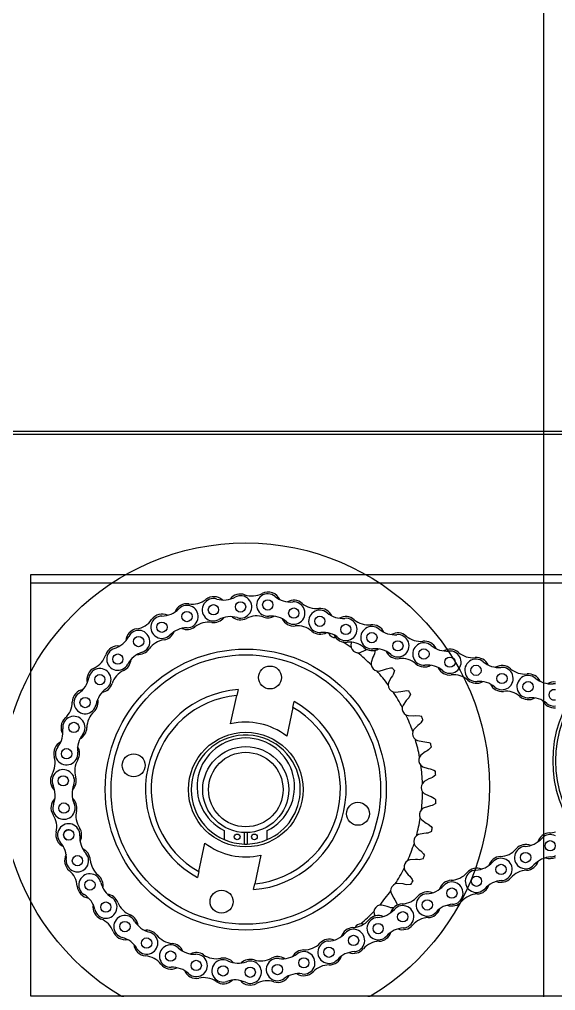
# Model space of a CAD drawing. Header units: millimetres. Extents: x 4754612 to 5801174, y 2368242 to 2777223.
# Drawn here: x 5040032.8 to 5040166.3, y 2582960.3 to 2583202.2 of the extents above; entities that cross this region are included whole.
import ezdxf

# ---------------------------------------------------------------- set-up
doc = ezdxf.new("R2010")
doc.units = ezdxf.units.MM
doc.header["$LTSCALE"] = 1000
doc.layers.add('(주)하나기공-LEADER', color=7, linetype='Continuous')
doc.layers.add('A-ELE-8', color=8, linetype='Continuous')

msp = doc.modelspace()

# ---------------------------------------------------------------- linework, layer by layer
at = {"layer": '(주)하나기공-LEADER', "color": 4}
msp.add_line((5040138.3, 2583098.764), (5040013.3, 2583098.764), dxfattribs=at)
at = {"layer": '(주)하나기공-LEADER', "color": 8, "linetype": 'ByBlock', "lineweight": -2}
for p, q in [((5040228.443, 2583061.764), (5040035.586, 2583061.764)), ((5040115.41, 2583046.93), (5040115.301, 2583046.299)), ((5040115.301, 2583046.299), (5040115.383, 2583045.707)), ((5040117.022, 2583044.431), (5040117.617, 2583044.496)), ((5040117.617, 2583044.496), (5040118.869, 2583045.053)), ((5040118.869, 2583045.053), (5040119.311, 2583045.333)), ((5040120.801, 2583043.302), (5040120.369, 2583042.001)), ((5040121.036, 2583043.769), (5040120.801, 2583043.302)), ((5040120.369, 2583042.001), (5040120.362, 2583041.403)), ((5040121.792, 2583039.897), (5040122.39, 2583039.873)), ((5040122.39, 2583039.873), (5040123.711, 2583040.237)), ((5040123.711, 2583040.237), (5040124.19, 2583040.448)), ((5040125.663, 2583038.644), (5040125.361, 2583038.217)), ((5040124.74, 2583036.996), (5040124.644, 2583036.405)), ((5040125.361, 2583038.217), (5040124.74, 2583036.996)), ((5040085.384, 2583026.692), (5040086.92, 2583033.801)), ((5040087.235, 2583035.262), (5040086.92, 2583033.801)), ((5040125.834, 2583034.703), (5040126.421, 2583034.59)), ((5040126.421, 2583034.59), (5040127.782, 2583034.753)), ((5040127.782, 2583034.753), (5040128.287, 2583034.89)), ((5040100.883, 2583030.784), (5040101.199, 2583032.245)), ((5040128.316, 2583031.395), (5040128.133, 2583030.825)), ((5040129.112, 2583032.51), (5040128.316, 2583031.395)), ((5040129.474, 2583032.887), (5040129.112, 2583032.51)), ((5040100.883, 2583030.784), (5040099.347, 2583023.675)), ((5040129.056, 2583028.965), (5040129.62, 2583028.765)), ((5040129.62, 2583028.765), (5040130.99, 2583028.724)), ((5040130.99, 2583028.724), (5040131.509, 2583028.784)), ((5040131.971, 2583026.308), (5040131.017, 2583025.323)), ((5040132.385, 2583026.626), (5040131.971, 2583026.308)), ((5040131.017, 2583025.323), (5040130.752, 2583024.787)), ((5040131.387, 2583022.81), (5040131.915, 2583022.528)), ((5040131.915, 2583022.528), (5040133.263, 2583022.284)), ((5040133.263, 2583022.284), (5040133.786, 2583022.266)), ((5040133.873, 2583019.748), (5040132.783, 2583018.917)), ((5040134.33, 2583020.002), (5040133.873, 2583019.748)), ((5040132.783, 2583018.917), (5040132.441, 2583018.426)), ((5040132.774, 2583016.377), (5040133.254, 2583016.019)), ((5040133.254, 2583016.019), (5040134.551, 2583015.576)), ((5040134.551, 2583015.576), (5040135.065, 2583015.481)), ((5040133.575, 2583012.319), (5040133.163, 2583011.885)), ((5040134.776, 2583012.979), (5040133.575, 2583012.319)), ((5040135.266, 2583013.161), (5040134.776, 2583012.979)), ((5040133.187, 2583009.808), (5040133.609, 2583009.384)), ((5040133.609, 2583009.384), (5040134.825, 2583008.752)), ((5040134.825, 2583008.752), (5040135.319, 2583008.581)), ((5040133.375, 2583005.677), (5040132.903, 2583005.309)), ((5040134.661, 2583006.15), (5040133.375, 2583005.677)), ((5040135.172, 2583006.257), (5040134.661, 2583006.15)), ((5040132.617, 2583003.252), (5040132.971, 2583002.769)), ((5040132.971, 2583002.769), (5040134.079, 2583001.964)), ((5040083.8, 2583000.153), (5040083.8, 2582997.866)), ((5040088.8, 2582996.769), (5040088.8, 2582999.627)), ((5040089.515, 2582999.627), (5040089.515, 2582996.769)), ((5040094.515, 2582997.866), (5040094.515, 2583000.153)), ((5040134.079, 2583001.964), (5040134.542, 2583001.721)), ((5040132.186, 2582999.139), (5040131.665, 2582998.845)), ((5040133.529, 2582999.415), (5040132.186, 2582999.139)), ((5040134.051, 2582999.445), (5040133.529, 2582999.415)), ((5040077.432, 2582989.888), (5040078.968, 2582996.997)), ((5040131.076, 2582996.854), (5040131.354, 2582996.324)), ((5040131.354, 2582996.324), (5040132.33, 2582995.362)), ((5040132.33, 2582995.362), (5040132.752, 2582995.053)), ((5040092.931, 2582993.98), (5040091.395, 2582986.871)), ((5040130.037, 2582992.851), (5040129.477, 2582992.638)), ((5040131.405, 2582992.924), (5040130.037, 2582992.851)), ((5040131.926, 2582992.875), (5040131.405, 2582992.924)), ((5040128.598, 2582990.757), (5040128.794, 2582990.191)), ((5040128.794, 2582990.191), (5040129.616, 2582989.095)), ((5040077.432, 2582989.888), (5040077.116, 2582988.427)), ((5040129.616, 2582989.095), (5040129.987, 2582988.726)), ((5040091.08, 2582985.41), (5040091.395, 2582986.871)), ((5040126.974, 2582986.953), (5040126.389, 2582986.826)), ((5040128.338, 2582986.821), (5040126.974, 2582986.953)), ((5040128.846, 2582986.696), (5040128.338, 2582986.821)), ((5040125.24, 2582985.097), (5040125.349, 2582984.509)), ((5040125.349, 2582984.509), (5040125.998, 2582983.302)), ((5040125.998, 2582983.302), (5040126.31, 2582982.882)), ((5040124.396, 2582981.244), (5040123.067, 2582981.578)), ((5040124.879, 2582981.045), (5040124.396, 2582981.244)), ((5040121.075, 2582980.001), (5040121.095, 2582979.403)), ((5040121.095, 2582979.403), (5040121.321, 2582978.774))]:
    msp.add_line(p, q, dxfattribs=at)
at = {"layer": '(주)하나기공-LEADER', "color": 4}
msp.add_lwpolyline([(5040312.443, 2583098.764), (5040013.3, 2583098.764), (5040013.3, 2583099.621), (5040013.3, 2583099.621), (5040312.443, 2583099.621)], dxfattribs=at)
at = {"layer": '(주)하나기공-LEADER', "color": 8, "linetype": 'ByBlock', "lineweight": -2}
msp.add_lwpolyline([(5040228.443, 2582958.907), (5040035.586, 2582958.907), (5040035.586, 2583061.764), (5040035.586, 2583063.907), (5040228.443, 2583063.907), (5040228.443, 2583061.764)], close=True, dxfattribs=at)
for points in [[(5040121.35, 2583045.174), (5040121.205, 2583044.179), (5040121.036, 2583043.769)], [(5040124.19, 2583040.448), (5040125.163, 2583040.69), (5040125.609, 2583040.689)], [(5040126.183, 2583039.987), (5040125.891, 2583039.024), (5040125.663, 2583038.644)], [(5040128.287, 2583034.89), (5040129.285, 2583034.984), (5040129.726, 2583034.917)], [(5040130.188, 2583034.137), (5040129.756, 2583033.229), (5040129.474, 2583032.887)], [(5040131.509, 2583028.784), (5040132.511, 2583028.728), (5040132.937, 2583028.596)], [(5040133.277, 2583027.756), (5040132.715, 2583026.922), (5040132.385, 2583026.626)], [(5040133.786, 2583022.266), (5040134.768, 2583022.062), (5040135.169, 2583021.867)], [(5040135.381, 2583020.986), (5040134.701, 2583020.245), (5040134.33, 2583020.002)], [(5040135.065, 2583015.481), (5040136.006, 2583015.133), (5040136.374, 2583014.88)], [(5040136.452, 2583013.978), (5040135.669, 2583013.347), (5040135.266, 2583013.161)], [(5040136.467, 2583006.888), (5040135.598, 2583006.381), (5040135.172, 2583006.257)], [(5040135.319, 2583008.581), (5040136.198, 2583008.097), (5040136.524, 2583007.792)], [(5040135.425, 2582999.876), (5040134.49, 2582999.503), (5040134.051, 2582999.445)], [(5040134.542, 2583001.721), (5040135.339, 2583001.111), (5040135.616, 2583000.761)], [(5040132.752, 2582995.053), (5040133.448, 2582994.331), (5040133.67, 2582993.944)], [(5040133.349, 2582993.097), (5040132.369, 2582992.868), (5040131.926, 2582992.875)], [(5040129.987, 2582988.726), (5040130.568, 2582987.909), (5040130.73, 2582987.493)], [(5040130.286, 2582986.703), (5040129.283, 2582986.623), (5040128.846, 2582986.696)], [(5040126.31, 2582982.882), (5040126.763, 2582981.987), (5040126.861, 2582981.552)], [(5040123.067, 2582981.578), (5040122.587, 2582981.563), (5040122.47, 2582981.54)], [(5040125.927, 2582980.863), (5040125.301, 2582980.907), (5040124.879, 2582981.045)], [(5040118.402, 2582976.845), (5040118.224, 2582976.882), (5040117.806, 2582976.896)]]:
    msp.add_lwpolyline(points, dxfattribs=at)
for centre, radius in [((5040089.157, 2583011.05), 60.714), ((5040081.101, 2583055.134), 1.282), ((5040087.85, 2583055.834), 1.282), ((5040094.636, 2583056.324), 1.282), ((5040101.11, 2583054.291), 1.282), ((5040074.513, 2583053.433), 1.282), ((5040107.601, 2583052.253), 1.282), ((5040068.269, 2583050.777), 1.282), ((5040114.075, 2583050.22), 1.282), ((5040062.474, 2583047.212), 1.282), ((5040120.566, 2583048.181), 1.282), ((5040127.04, 2583046.148), 1.282), ((5040089.157, 2583010.336), 35), ((5040089.157, 2583010.336), 33.571), ((5040057.289, 2583042.835), 1.282), ((5040133.531, 2583044.11), 1.282), ((5040140.005, 2583042.077), 1.282), ((5040095.191, 2583038.263), 2.857), ((5040146.496, 2583040.038), 1.282), ((5040052.8, 2583037.722), 1.282), ((5040152.97, 2583038.005), 1.282), ((5040159.461, 2583035.966), 1.282), ((5040049.133, 2583032.013), 1.282), ((5040046.349, 2583025.805), 1.282), ((5040089.157, 2583010.336), 14.286), ((5040044.525, 2583019.269), 1.282), ((5040061.23, 2583016.37), 2.857), ((5040089.157, 2583010.336), 10.714), ((5040089.157, 2583010.336), 9.286), ((5040043.692, 2583012.516), 1.282), ((5040043.873, 2583005.733), 1.282), ((5040117.084, 2583004.302), 2.857), ((5040045.065, 2582999.035), 1.282), ((5040087.015, 2582998.55), 0.714), ((5040091.3, 2582998.55), 0.714), ((5040164.968, 2582996.341), 1.282), ((5040047.229, 2582992.621), 1.282), ((5040158.855, 2582993.395), 1.282), ((5040152.726, 2582990.442), 1.282), ((5040050.337, 2582986.569), 1.282), ((5040146.613, 2582987.496), 1.282), ((5040083.123, 2582982.409), 2.857), ((5040140.484, 2582984.542), 1.282), ((5040134.371, 2582981.597), 1.282), ((5040054.302, 2582981.062), 1.282), ((5040128.242, 2582978.643), 1.282), ((5040059.055, 2582976.194), 1.282), ((5040122.129, 2582975.697), 1.282), ((5040064.465, 2582972.098), 1.282), ((5040116, 2582972.744), 1.282), ((5040109.881, 2582969.81), 1.282), ((5040070.44, 2582968.845), 1.282), ((5040103.609, 2582967.173), 1.282), ((5040076.816, 2582966.523), 1.282), ((5040083.485, 2582965.173), 1.282), ((5040090.262, 2582964.832), 1.282), ((5040097.032, 2582965.504), 1.282)]:
    msp.add_circle(centre, radius, dxfattribs=at)
for centre, radius, start, end in [((5040075.829, 2583062.049), 5.502, 261.31707, 307.88435), ((5040081.101, 2583055.134), 2.786, 73.17976, 298.66144), ((5040081.181, 2583055.17), 3.214, 47.82673, 127.88435), ((5040083.64, 2583063.536), 5.991, 253.17975, 298.66144), ((5040087.85, 2583055.834), 3.214, 70.96624, 142.84461), ((5040087.85, 2583055.834), 2.786, 253.17976, 118.66143), ((5040090.693, 2583064.074), 5.502, 250.96624, 297.53351), ((5040094.636, 2583056.324), 2.786, 49.82447, 275.30615), ((5040094.722, 2583056.345), 3.214, 24.00427, 117.53351), ((5040100.298, 2583063.031), 5.991, 229.82446, 275.30615), ((5040068.223, 2583059.554), 5.991, 270.30138, 315.78306), ((5040074.513, 2583053.433), 3.214, 81.31707, 159.96623), ((5040074.513, 2583053.433), 2.786, 270.30138, 135.78305), ((5040101.11, 2583054.291), 2.786, 229.82447, 95.30614), ((5040101.11, 2583054.291), 3.214, 49.40097, 119.48932), ((5040106.782, 2583060.909), 5.502, 229.40097, 275.96825), ((5040107.688, 2583052.241), 3.214, 24.81499, 95.96825), ((5040068.269, 2583050.777), 2.786, 90.30138, 315.78306), ((5040068.335, 2583050.835), 3.214, 64.94835, 145.00597), ((5040081.181, 2583055.17), 3.214, 261.23852, 322.47151), ((5040085.31, 2583047.433), 5.991, 73.17975, 118.66144), ((5040087.85, 2583055.834), 3.214, 228.99659, 297.61206), ((5040091.877, 2583048.136), 5.474, 70.88769, 117.61206), ((5040094.722, 2583056.345), 3.214, 250.88769, 298.54182), ((5040095.448, 2583047.585), 5.991, 49.82447, 95.30615), ((5040101.11, 2583054.291), 3.214, 205.6413, 276.0468), ((5040107.601, 2583052.253), 2.786, 49.82447, 275.30615), ((5040113.263, 2583058.959), 5.991, 229.82446, 275.30615), ((5040114.075, 2583050.22), 2.786, 229.82447, 95.30614), ((5040114.075, 2583050.22), 3.214, 49.40097, 119.48932), ((5040061.195, 2583055.833), 5.502, 278.43869, 325.00597), ((5040074.559, 2583044.656), 5.991, 90.30138, 135.78306), ((5040074.513, 2583053.433), 3.214, 246.11821, 307.9629), ((5040079.858, 2583046.583), 5.474, 81.23852, 127.9629), ((5040102.025, 2583045.651), 5.474, 49.32242, 96.0468), ((5040119.747, 2583056.838), 5.502, 229.40097, 275.96825), ((5040120.566, 2583048.181), 2.786, 49.82447, 275.30615), ((5040120.653, 2583048.169), 3.214, 24.81499, 95.96825), ((5040054.661, 2583051.21), 5.991, 287.423, 332.90468), ((5040062.474, 2583047.212), 3.214, 98.43869, 177.08785), ((5040062.474, 2583047.212), 2.786, 287.423, 152.90468), ((5040068.335, 2583050.835), 3.214, 278.36014, 339.59313), ((5040107.688, 2583052.241), 3.214, 229.32242, 299.50049), ((5040108.413, 2583043.513), 5.991, 49.82447, 95.30615), ((5040089.157, 2583010.336), 44.033, 62.01601, 62.55931), ((5040111.459, 2583050.019), 1.824, 205.98142, 273.66564), ((5040114.075, 2583050.22), 3.214, 205.6413, 276.0468), ((5040126.228, 2583054.887), 5.991, 229.82446, 275.30615), ((5040127.04, 2583046.148), 2.786, 229.82447, 95.30614), ((5040127.04, 2583046.148), 3.214, 49.40097, 119.48932), ((5040132.712, 2583052.766), 5.502, 229.40097, 275.96825), ((5040057.335, 2583042.91), 3.214, 82.06997, 162.12759), ((5040069.599, 2583042.239), 5.474, 98.36014, 145.08452), ((5040089.157, 2583010.336), 44.033, 53.44458, 56.53543), ((5040114.99, 2583041.58), 5.474, 49.32242, 96.0468), ((5040117.124, 2583046.252), 1.824, 197.40999, 266.77716), ((5040120.653, 2583048.169), 3.214, 229.32242, 299.50049), ((5040133.531, 2583044.11), 2.786, 49.82447, 275.30615), ((5040133.618, 2583044.097), 3.214, 24.81499, 95.96825), ((5040139.193, 2583050.816), 5.991, 229.82446, 275.30615), ((5040049.04, 2583045.585), 5.502, 295.56032, 342.12759), ((5040057.289, 2583042.835), 2.786, 107.423, 332.90468), ((5040065.102, 2583038.838), 5.991, 107.423, 152.90468), ((5040062.474, 2583047.212), 3.214, 263.23983, 325.08452), ((5040089.157, 2583010.336), 44.033, 44.87316, 50.74257), ((5040121.378, 2583039.442), 5.991, 49.82447, 95.30615), ((5040127.04, 2583046.148), 3.214, 205.6413, 276.0468), ((5040140.005, 2583042.077), 2.786, 229.82447, 95.30614), ((5040140.005, 2583042.077), 3.214, 49.40097, 119.48932), ((5040145.677, 2583048.694), 5.502, 229.40097, 275.96825), ((5040146.583, 2583040.026), 3.214, 24.81499, 95.96825), ((5040057.335, 2583042.91), 3.214, 295.48177, 356.71476), ((5040122.165, 2583041.683), 1.824, 188.83856, 258.20573), ((5040127.955, 2583037.508), 5.474, 49.32242, 96.0468), ((5040133.618, 2583044.097), 3.214, 229.32242, 299.50049), ((5040134.343, 2583035.37), 5.991, 49.82447, 95.30615), ((5040146.496, 2583040.038), 2.786, 49.82447, 275.30615), ((5040152.158, 2583046.744), 5.991, 229.82446, 275.30615), ((5040152.97, 2583038.005), 2.786, 229.82447, 95.30614), ((5040152.97, 2583038.005), 3.214, 49.40097, 119.48932), ((5040052.8, 2583037.722), 3.214, 115.56032, 194.20947), ((5040052.8, 2583037.722), 2.786, 304.54462, 170.0263), ((5040061.073, 2583035.067), 5.474, 115.48177, 162.20614), ((5040089.157, 2583010.336), 44.033, 36.30173, 42.17114), ((5040089.157, 2583010.336), 47.435, 38.68928, 39.78359), ((5040140.005, 2583042.077), 3.214, 205.6413, 276.0468), ((5040140.92, 2583033.437), 5.474, 49.32242, 96.0468), ((5040158.642, 2583044.623), 5.502, 229.40097, 275.96825), ((5040159.461, 2583035.966), 2.786, 49.82447, 275.30615), ((5040159.548, 2583035.954), 3.214, 24.81499, 95.96825), ((5040044.156, 2583039.242), 5.991, 304.54462, 350.0263), ((5040052.8, 2583037.722), 3.214, 280.36145, 342.20614), ((5040126.468, 2583036.413), 1.824, 180.26714, 249.6343), ((5040146.583, 2583040.026), 3.214, 229.32242, 299.50049), ((5040147.308, 2583031.299), 5.991, 49.82447, 95.30615), ((5040152.97, 2583038.005), 3.214, 205.6413, 276.0468), ((5040165.123, 2583042.673), 5.991, 229.82446, 275.30615), ((5040165.935, 2583033.933), 3.214, 83.21375, 119.48932), ((5040195.6, 2583017.479), 30, 141.83714, 218.16286), ((5040165.935, 2583033.933), 2.786, 82.16359, 95.30614), ((5040049.156, 2583032.098), 3.214, 99.19159, 179.24921), ((5040049.133, 2583032.013), 2.786, 124.54462, 350.02631), ((5040057.777, 2583030.493), 5.991, 124.54462, 170.0263), ((5040089.157, 2583010.336), 25, 94.40941, 241.20631), ((5040089.157, 2583010.336), 23.571, 95.44756, 240.16816), ((5040089.157, 2583010.336), 44.033, 27.7303, 33.59971), ((5040089.157, 2583010.336), 47.435, 30.11785, 31.21216), ((5040153.885, 2583029.365), 5.474, 49.32242, 96.0468), ((5040159.548, 2583035.954), 3.214, 229.32242, 299.50049), ((5040165.935, 2583033.933), 1.282, 72.76826, 287.23174), ((5040195.6, 2583017.479), 29.286, 141.14106, 218.85894), ((5040040.44, 2583032.212), 5.502, 312.68194, 359.24921), ((5040049.156, 2583032.098), 3.214, 312.60339, 13.83638), ((5040089.157, 2583010.336), 25, 274.40941, 61.20631), ((5040160.273, 2583027.227), 5.991, 49.82447, 95.30615), ((5040165.935, 2583033.933), 3.214, 205.6413, 276.0468), ((5040165.935, 2583033.933), 2.786, 229.82447, 277.83641), ((5040055.037, 2583025.703), 5.474, 132.60339, 179.32776), ((5040089.157, 2583010.336), 23.571, 275.44756, 60.16816), ((5040129.938, 2583030.561), 1.824, 171.69571, 241.06288), ((5040089.157, 2583010.336), 44.033, 19.15887, 25.02828), ((5040046.349, 2583025.805), 3.214, 132.68194, 211.33109), ((5040046.349, 2583025.805), 2.786, 321.66624, 187.14792), ((5040089.157, 2583010.336), 16.786, 52.62353, 102.9922), ((5040089.157, 2583010.336), 47.435, 21.54643, 22.64073), ((5040037.64, 2583024.713), 5.991, 321.66624, 7.14793), ((5040053.234, 2583020.361), 5.991, 141.66624, 187.14792), ((5040046.349, 2583025.805), 3.214, 297.48307, 359.32776), ((5040089.157, 2583010.336), 13.571, 0, 246.75044), ((5040132.497, 2583024.257), 1.824, 163.12428, 232.49145), ((5040044.522, 2583019.357), 3.214, 116.31321, 196.37084), ((5040089.157, 2583011.05), 12.143, 296.17897, 243.82103), ((5040089.157, 2583010.336), 44.033, 10.58744, 16.45686), ((5040089.157, 2583010.336), 47.435, 12.975, 14.0693), ((5040044.525, 2583019.269), 2.786, 141.66625, 7.14793), ((5040044.522, 2583019.357), 3.214, 329.72501, 30.958), ((5040036.159, 2583016.9), 5.502, 329.80356, 16.37084), ((5040052.025, 2583014.977), 5.474, 149.72501, 196.44939), ((5040134.088, 2583017.642), 1.824, 154.55285, 223.92002), ((5040043.692, 2583012.516), 2.786, 338.78787, 204.26954), ((5040089.157, 2583010.336), 44.033, 2.01601, 7.88543), ((5040089.157, 2583010.336), 47.435, 4.40357, 5.49787), ((5040043.692, 2583012.516), 3.214, 149.80356, 228.45272), ((5040043.692, 2583012.516), 3.214, 314.60469, 16.44939), ((5040134.675, 2583010.864), 1.824, 145.98142, 215.34859), ((5040035.691, 2583008.909), 5.991, 338.78786, 24.26955), ((5040051.875, 2583009.341), 5.991, 158.78786, 204.26954), ((5040089.157, 2583010.336), 13.571, 293.24956, 0), ((5040089.157, 2583010.336), 44.033, 353.44458, 359.314), ((5040043.844, 2583005.816), 3.214, 133.43484, 213.49246), ((5040043.844, 2583005.816), 3.214, 346.84663, 48.07962), ((5040089.157, 2583010.336), 47.435, 355.83214, 356.92644), ((5040043.873, 2583005.733), 2.786, 158.78787, 24.26955), ((5040052.304, 2583003.839), 5.474, 166.84663, 213.57101), ((5040134.246, 2583004.074), 1.824, 137.40999, 206.77716), ((5040036.575, 2583001.006), 5.502, 346.92518, 33.49246), ((5040089.157, 2583010.336), 44.033, 344.87316, 350.74257), ((5040045.065, 2582999.035), 3.214, 166.92518, 245.22778), ((5040045.041, 2582999.044), 2.786, 356.07016, 221.55184), ((5040045.041, 2582999.044), 1.282, 68.27074, 249.45061), ((5040045.065, 2582999.035), 3.214, 331.2169, 33.57101), ((5040089.157, 2583010.336), 47.435, 347.26071, 348.35502), ((5040164.578, 2583005.048), 5.502, 272.56421, 288.40028), ((5040053.797, 2582998.443), 5.991, 176.07016, 221.55184), ((5040089.157, 2583010.336), 13.571, 246.75044, 268.49204), ((5040089.157, 2583010.336), 13.571, 271.50796, 293.24956), ((5040132.809, 2582997.424), 1.824, 128.83856, 198.20573), ((5040158.398, 2583002.16), 5.991, 272.98771, 318.46939), ((5040164.968, 2582996.341), 3.214, 92.56421, 162.65256), ((5040164.968, 2582996.341), 2.786, 61.09113, 138.46938), ((5040038.472, 2582993.223), 5.991, 356.07016, 41.55184), ((5040047.229, 2582992.621), 3.214, 4.02544, 65.73501), ((5040089.157, 2583010.336), 16.786, 232.62353, 282.9922), ((5040089.157, 2583010.336), 13.571, 268.49204, 271.50796), ((5040089.157, 2583010.336), 44.033, 336.30173, 342.17114), ((5040152.336, 2582999.149), 5.502, 272.56421, 319.13149), ((5040158.855, 2582993.395), 2.786, 92.98771, 318.46939), ((5040158.927, 2582993.446), 3.214, 67.97823, 139.13149), ((5040047.229, 2582992.621), 3.214, 151.88699, 230.67126), ((5040047.229, 2582992.621), 2.786, 176.07016, 41.55183), ((5040055.923, 2582993.233), 5.502, 184.02544, 230.59271), ((5040130.397, 2582991.062), 1.824, 120.26714, 189.6343), ((5040089.157, 2583010.336), 47.435, 338.68928, 339.78359), ((5040152.726, 2582990.442), 3.214, 92.56421, 162.65256), ((5040152.726, 2582990.442), 2.786, 272.98771, 138.46938), ((5040158.927, 2582993.446), 3.214, 272.48566, 342.66374), ((5040165.426, 2582987.576), 5.991, 92.98771, 138.46939), ((5040164.968, 2582996.341), 3.214, 248.80454, 294.76909), ((5040164.968, 2582996.341), 2.786, 272.98771, 298.90887), ((5040041.722, 2582985.9), 5.474, 3.94689, 50.67126), ((5040089.157, 2583010.336), 44.033, 327.7303, 333.59971), ((5040146.613, 2582987.496), 2.786, 92.98771, 318.46939), ((5040146.685, 2582987.546), 3.214, 67.97823, 139.13149), ((5040146.156, 2582996.261), 5.991, 272.98771, 318.46939), ((5040159.304, 2582984.766), 5.474, 92.48566, 139.21004), ((5040050.337, 2582986.569), 2.786, 13.00975, 238.49143), ((5040050.39, 2582986.498), 3.214, 348.36465, 50.59271), ((5040140.484, 2582984.542), 3.214, 92.56421, 162.65256), ((5040140.094, 2582993.249), 5.502, 272.56421, 319.13149), ((5040153.183, 2582981.676), 5.991, 92.98771, 138.46939), ((5040152.726, 2582990.442), 3.214, 248.80454, 319.21004), ((5040050.39, 2582986.498), 3.214, 183.94689, 263.06552), ((5040058.889, 2582988.545), 5.991, 193.00974, 238.49143), ((5040127.064, 2582985.131), 1.824, 111.69571, 181.06288), ((5040089.157, 2583010.336), 47.435, 330.11785, 331.21216), ((5040133.913, 2582990.362), 5.991, 272.98771, 318.46939), ((5040140.484, 2582984.542), 2.786, 272.98771, 138.46938), ((5040146.685, 2582987.546), 3.214, 272.48566, 342.66374), ((5040045.75, 2582979.086), 5.991, 13.00974, 58.49142), ((5040054.302, 2582981.062), 2.786, 193.00974, 58.49142), ((5040054.302, 2582981.062), 3.214, 21.14706, 82.67459), ((5040089.157, 2583010.336), 44.033, 319.15887, 325.02828), ((5040127.852, 2582987.35), 5.502, 272.56421, 319.13149), ((5040134.371, 2582981.597), 2.786, 92.98771, 318.46939), ((5040134.443, 2582981.647), 3.214, 67.97823, 139.13149), ((5040147.062, 2582978.866), 5.474, 92.48566, 139.21004), ((5040054.302, 2582981.062), 3.214, 168.82657, 247.79289), ((5040062.431, 2582984.207), 5.502, 201.14706, 247.71434), ((5040122.884, 2582979.763), 1.824, 103.12428, 172.49145), ((5040121.671, 2582984.462), 5.991, 272.98771, 318.46939), ((5040128.242, 2582978.643), 3.214, 92.56421, 162.65256), ((5040128.242, 2582978.643), 2.786, 272.98771, 138.46938), ((5040134.443, 2582981.647), 3.214, 272.48566, 342.66374), ((5040140.941, 2582975.777), 5.991, 92.98771, 138.46939), ((5040140.484, 2582984.542), 3.214, 248.80454, 319.21004), ((5040051.018, 2582973.018), 5.474, 21.06851, 67.79289), ((5040059.055, 2582976.194), 2.786, 30.13137, 255.61305), ((5040059.126, 2582976.142), 3.214, 5.48628, 67.71434), ((5040089.157, 2583010.336), 44.033, 310.58744, 316.45686), ((5040122.129, 2582975.697), 2.786, 92.98771, 318.46939), ((5040122.201, 2582975.748), 3.214, 67.97823, 139.13149), ((5040134.82, 2582972.967), 5.474, 92.48566, 139.21004), ((5040066.646, 2582980.6), 5.991, 210.13136, 255.61305), ((5040116, 2582972.744), 3.214, 92.56421, 162.54503), ((5040116, 2582972.744), 2.786, 272.88018, 138.36185), ((5040115.61, 2582981.451), 5.502, 272.56421, 319.13149), ((5040117.95, 2582975.078), 1.824, 94.55285, 149.51461), ((5040128.699, 2582969.878), 5.991, 92.98771, 138.46939), ((5040128.242, 2582978.643), 3.214, 248.80454, 319.21004), ((5040059.126, 2582976.142), 3.214, 201.06851, 280.18714), ((5040056.874, 2582967.692), 5.991, 30.13136, 75.61304), ((5040064.465, 2582972.098), 2.786, 210.13137, 75.61304), ((5040064.465, 2582972.098), 3.214, 38.26868, 99.79622), ((5040071.308, 2582977.496), 5.502, 218.26868, 264.83596), ((5040109.956, 2582969.857), 3.214, 67.98891, 136.20082), ((5040109.44, 2582978.575), 5.991, 272.88018, 318.36186), ((5040122.201, 2582975.748), 3.214, 272.48566, 342.66374), ((5040064.465, 2582972.098), 3.214, 185.9482, 264.91451), ((5040070.44, 2582968.845), 2.786, 47.25299, 272.73467), ((5040070.523, 2582968.816), 3.214, 22.6079, 84.83596), ((5040076.398, 2582975.29), 5.991, 227.25299, 272.73467), ((5040103.665, 2582975.889), 5.502, 269.63355, 316.20082), ((5040109.881, 2582969.81), 2.786, 92.88018, 318.36186), ((5040116, 2582972.744), 3.214, 248.69701, 319.21004), ((5040122.578, 2582967.068), 5.474, 92.48566, 139.21004), ((5040063.695, 2582963.444), 5.474, 38.19013, 84.91451), ((5040076.816, 2582966.523), 2.786, 227.25299, 92.73466), ((5040076.816, 2582966.523), 3.214, 55.3903, 116.91784), ((5040081.767, 2582973.697), 5.502, 235.3903, 281.95758), ((5040083.573, 2582965.17), 3.214, 39.72952, 101.95758), ((5040092.881, 2582973.145), 5.502, 252.51192, 299.0792), ((5040097.032, 2582965.504), 2.786, 81.49623, 306.97791), ((5040097.117, 2582965.527), 3.214, 56.85114, 119.0792), ((5040098.33, 2582974.185), 5.991, 261.49623, 306.97791), ((5040103.609, 2582967.173), 3.214, 89.63355, 151.16108), ((5040103.609, 2582967.173), 2.786, 261.49623, 126.97791), ((5040109.956, 2582969.857), 3.214, 269.555, 342.68232), ((5040116.441, 2582963.978), 5.991, 92.88018, 138.36186), ((5040070.523, 2582968.816), 3.214, 218.19013, 297.30876), ((5040070.859, 2582960.078), 5.991, 47.25299, 92.73467), ((5040083.485, 2582965.173), 2.786, 64.37461, 289.85629), ((5040087.281, 2582973.087), 5.991, 244.37461, 289.85629), ((5040090.262, 2582964.832), 3.214, 72.51192, 134.03946), ((5040090.262, 2582964.832), 2.786, 244.37461, 109.85629), ((5040109.888, 2582961.169), 5.474, 89.555, 136.27937), ((5040076.816, 2582966.523), 3.214, 203.06982, 282.03613), ((5040078.628, 2582958.026), 5.474, 55.31175, 102.03613), ((5040097.117, 2582965.527), 3.214, 252.43337, 331.55201), ((5040102.311, 2582958.493), 5.991, 81.49623, 126.97791), ((5040103.609, 2582967.173), 3.214, 237.31306, 316.27937), ((5040083.573, 2582965.17), 3.214, 235.31175, 314.43039), ((5040086.466, 2582956.918), 5.991, 64.37461, 109.85629), ((5040090.262, 2582964.832), 3.214, 220.19144, 299.15775), ((5040094.495, 2582957.244), 5.474, 72.43337, 119.15775)]:
    msp.add_arc(centre, radius, start, end, dxfattribs=at)
at = {"layer": 'A-ELE-8'}
msp.add_line((5040163.3, 2586649.621), (5040163.3, 2577749.621), dxfattribs=at)

doc.saveas('drawing.dxf')
